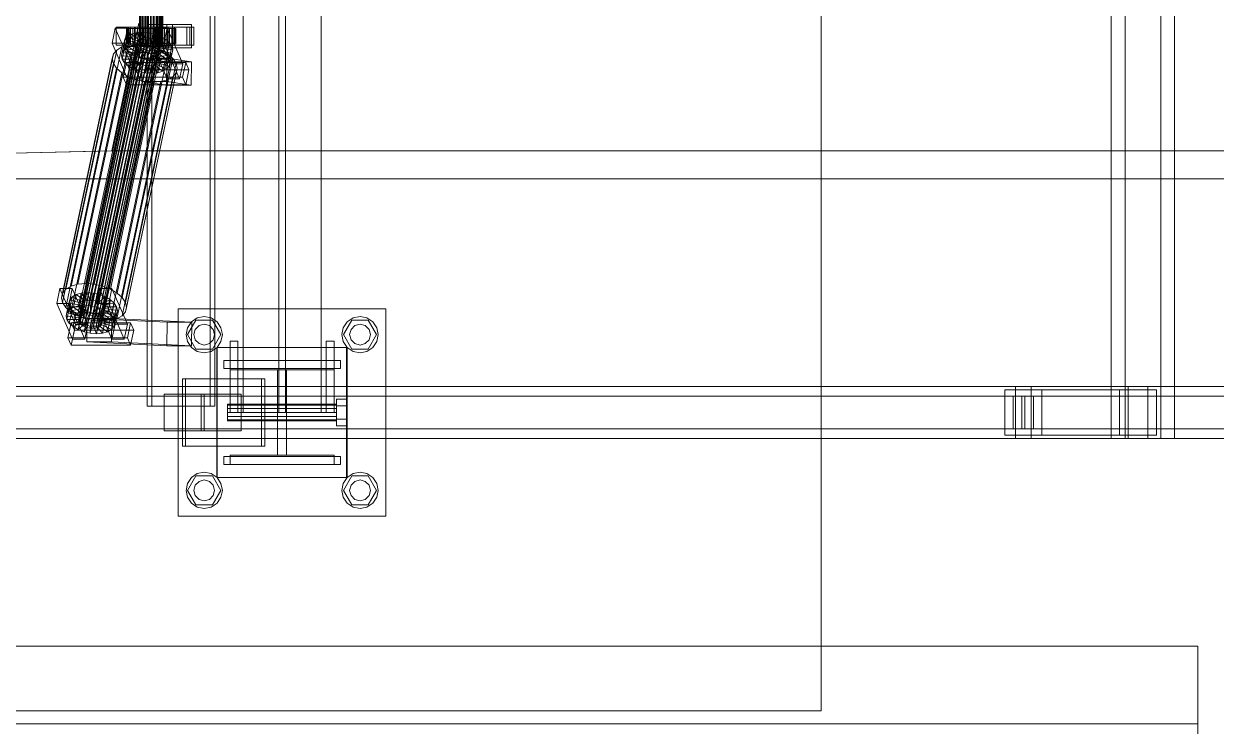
# Model space of a CAD drawing. Header units: millimetres. Extents: x -1970 to 34302, y -65268 to 6837.
# Drawn here: x 2710 to 3628, y -18672 to -18130 of the extents above; entities that cross this region are included whole.
import ezdxf

# ---------------------------------------------------------------- set-up
doc = ezdxf.new("R2010")
doc.units = ezdxf.units.MM
doc.layers.add('superior_C01', color=7, linetype='Continuous', lineweight=0)
doc.layers.add('superior_tolva', color=7, linetype='Continuous', lineweight=0)

msp = doc.modelspace()

# ---------------------------------------------------------------- linework, layer by layer
at = {"layer": 'superior_C01'}
for p, q in [((3547.563, -17550), (3547.563, -18450)), ((3558.216, -18450), (3558.216, -17550)), ((3585.665, -18450), (3585.665, -17550)), ((3596.318, -17550), (3596.318, -18450)), ((2805.081, -17575), (2805.081, -18425)), ((2808.734, -18425), (2808.734, -17575)), ((2853.471, -18425), (2853.471, -17575)), ((2857.123, -17575), (2857.123, -18425)), ((2878.959, -17570), (2878.959, -18430)), ((2906.459, -17570), (2906.459, -18430)), ((2911.459, -18430), (2911.459, -17570)), ((2938.959, -18430), (2938.959, -17570)), ((2799.102, -18148), (2799.102, -17852)), ((2799.297, -18148), (2799.297, -17852)), ((2799.519, -18148), (2799.519, -17852)), ((2800.092, -18148), (2800.092, -17852)), ((2800.52, -18148), (2800.52, -17852)), ((2801.433, -18148), (2801.433, -17852)), ((2802.037, -18148), (2802.037, -17852)), ((2803.227, -18148), (2803.227, -17852)), ((2803.967, -18148), (2803.967, -17852)), ((2805.352, -18148), (2805.352, -17852)), ((2806.177, -18148), (2806.177, -17852)), ((2807.664, -18148), (2807.664, -17852)), ((2808.519, -18148), (2808.519, -17852)), ((2810.006, -18148), (2810.006, -17852)), ((2810.831, -18148), (2810.831, -17852)), ((2812.216, -18148), (2812.216, -17852)), ((2812.956, -18148), (2812.956, -17852)), ((2814.146, -18148), (2814.146, -17852)), ((2814.75, -18148), (2814.75, -17852)), ((2815.663, -18148), (2815.663, -17852)), ((2816.091, -18148), (2816.091, -17852)), ((2816.664, -17852), (2816.664, -18148)), ((2816.886, -18148), (2816.886, -17852)), ((2817.081, -18148), (2817.081, -17852)), ((2798.544, -18130), (2777.706, -18228.298)), ((2780.385, -18133.859), (2777.954, -18145.327)), ((2779.522, -18228.298), (2800.36, -18130)), ((2789.911, -18133.847), (2780.385, -18133.859)), ((2792.385, -18161.391), (2780.385, -18133.859)), ((2790.613, -18133), (2781.087, -18133)), ((2781.087, -18133), (2781.087, -18147)), ((2795.697, -18133), (2781.087, -18133)), ((2787.48, -18145.315), (2789.911, -18133.847)), ((2789.526, -18134), (2789.113, -18134)), ((2789.113, -18134), (2799.102, -18134)), ((2789.113, -18146), (2789.113, -18134)), ((2789.113, -18134), (2789.993, -18134)), ((2791.205, -18134), (2789.526, -18134)), ((2789.526, -18134), (2799.297, -18134)), ((2789.526, -18146), (2789.526, -18134)), ((2789.911, -18133.847), (2801.91, -18161.379)), ((2789.993, -18134), (2799.519, -18134)), ((2789.993, -18146), (2789.993, -18134)), ((2789.993, -18134), (2792.106, -18134)), ((2790.613, -18147), (2790.613, -18133)), ((2790.613, -18133), (2805.223, -18133)), ((2794.034, -18134), (2791.205, -18134)), ((2791.205, -18134), (2800.092, -18134)), ((2791.205, -18146), (2791.205, -18134)), ((2792.106, -18134), (2800.52, -18134)), ((2792.106, -18146), (2792.106, -18134)), ((2792.106, -18134), (2795.309, -18134)), ((2837.953, -18133), (2792.231, -18133)), ((2792.231, -18133), (2792.231, -18147)), ((2795.275, -18133), (2792.231, -18133)), ((2797.821, -18134), (2794.034, -18134)), ((2794.034, -18134), (2801.433, -18134)), ((2794.034, -18146), (2794.034, -18134)), ((2795.275, -18147), (2795.275, -18133)), ((2795.275, -18133), (2840.997, -18133)), ((2795.309, -18134), (2802.037, -18134)), ((2795.309, -18146), (2795.309, -18134)), ((2795.309, -18134), (2799.383, -18134)), ((2795.697, -18147), (2795.697, -18133)), ((2795.697, -18133), (2805.223, -18133)), ((2802.308, -18134), (2797.821, -18134)), ((2797.821, -18134), (2803.227, -18134)), ((2797.821, -18146), (2797.821, -18134)), ((2799.102, -18134), (2799.297, -18134)), ((2799.102, -18134), (2799.102, -18146)), ((2799.519, -18134), (2799.102, -18134)), ((2799.297, -18134), (2800.092, -18134)), ((2799.297, -18134), (2799.297, -18146)), ((2799.383, -18134), (2803.967, -18134)), ((2799.383, -18146), (2799.383, -18134)), ((2799.383, -18134), (2804.051, -18134)), ((2799.519, -18134), (2799.519, -18146)), ((2800.52, -18134), (2799.519, -18134)), ((2800.092, -18134), (2801.433, -18134)), ((2800.092, -18134), (2800.092, -18146)), ((2800.52, -18134), (2800.52, -18146)), ((2802.037, -18134), (2800.52, -18134)), ((2801.433, -18134), (2803.227, -18134)), ((2801.433, -18134), (2801.433, -18146)), ((2802.037, -18134), (2802.037, -18146)), ((2803.967, -18134), (2802.037, -18134)), ((2807.19, -18134), (2802.308, -18134)), ((2802.308, -18134), (2805.352, -18134)), ((2802.308, -18146), (2802.308, -18134)), ((2803.227, -18134), (2805.352, -18134)), ((2803.227, -18134), (2803.227, -18146)), ((2803.967, -18134), (2803.967, -18146)), ((2806.177, -18134), (2803.967, -18134)), ((2804.051, -18134), (2806.177, -18134)), ((2804.051, -18146), (2804.051, -18134)), ((2804.051, -18134), (2808.993, -18134)), ((2805.223, -18133), (2805.223, -18147)), ((2805.352, -18134), (2807.664, -18134)), ((2805.352, -18134), (2805.352, -18146)), ((2824.618, -18131), (2805.567, -18131)), ((2805.567, -18131), (2805.567, -18149)), ((2820.055, -18131), (2805.567, -18131)), ((2806.177, -18134), (2806.177, -18146)), ((2808.519, -18134), (2806.177, -18134)), ((2812.132, -18134), (2807.19, -18134)), ((2807.19, -18134), (2807.664, -18134)), ((2807.19, -18146), (2807.19, -18134)), ((2807.664, -18134), (2810.006, -18134)), ((2807.664, -18134), (2807.664, -18146)), ((2810.867, -18133.821), (2808.436, -18145.289)), ((2808.993, -18134), (2808.519, -18134)), ((2808.519, -18134), (2808.519, -18146)), ((2810.831, -18134), (2808.519, -18134)), ((2808.993, -18146), (2808.993, -18134)), ((2808.993, -18134), (2813.875, -18134)), ((2812.132, -18134), (2810.006, -18134)), ((2810.006, -18134), (2812.216, -18134)), ((2810.006, -18134), (2810.006, -18146)), ((2813.875, -18134), (2810.831, -18134)), ((2810.831, -18134), (2810.831, -18146)), ((2812.956, -18134), (2810.831, -18134)), ((2820.392, -18133.809), (2810.867, -18133.821)), ((2822.866, -18161.353), (2810.867, -18133.821)), ((2821.094, -18133), (2811.569, -18133)), ((2811.569, -18133), (2811.569, -18147)), ((2826.179, -18133), (2811.569, -18133)), ((2816.8, -18134), (2812.132, -18134)), ((2812.132, -18146), (2812.132, -18134)), ((2816.8, -18134), (2812.216, -18134)), ((2812.216, -18134), (2814.146, -18134)), ((2812.216, -18134), (2812.216, -18146)), ((2818.362, -18134), (2812.956, -18134)), ((2812.956, -18134), (2812.956, -18146)), ((2814.75, -18134), (2812.956, -18134)), ((2813.875, -18146), (2813.875, -18134)), ((2813.875, -18134), (2818.362, -18134)), ((2820.874, -18134), (2814.146, -18134)), ((2814.146, -18134), (2815.663, -18134)), ((2814.146, -18134), (2814.146, -18146)), ((2822.149, -18134), (2814.75, -18134)), ((2814.75, -18134), (2814.75, -18146)), ((2816.091, -18134), (2814.75, -18134)), ((2824.076, -18134), (2815.663, -18134)), ((2815.663, -18134), (2816.664, -18134)), ((2815.663, -18134), (2815.663, -18146)), ((2824.978, -18134), (2816.091, -18134)), ((2816.091, -18134), (2816.091, -18146)), ((2816.886, -18134), (2816.091, -18134)), ((2816.664, -18134), (2826.19, -18134)), ((2816.664, -18146), (2816.664, -18134)), ((2816.664, -18134), (2817.081, -18134)), ((2820.874, -18134), (2816.8, -18134)), ((2816.8, -18146), (2816.8, -18134)), ((2826.657, -18134), (2816.886, -18134)), ((2816.886, -18134), (2816.886, -18146)), ((2817.081, -18134), (2816.886, -18134)), ((2827.07, -18134), (2817.081, -18134)), ((2817.081, -18134), (2817.081, -18146)), ((2817.961, -18145.277), (2820.392, -18133.809)), ((2818.362, -18146), (2818.362, -18134)), ((2818.362, -18134), (2822.149, -18134)), ((2820.055, -18149), (2820.055, -18131)), ((2820.055, -18131), (2839.106, -18131)), ((2820.392, -18133.809), (2832.392, -18161.341)), ((2824.076, -18134), (2820.874, -18134)), ((2820.874, -18146), (2820.874, -18134)), ((2821.094, -18147), (2821.094, -18133)), ((2821.094, -18133), (2835.704, -18133)), ((2822.149, -18146), (2822.149, -18134)), ((2822.149, -18134), (2824.978, -18134)), ((2826.19, -18134), (2824.076, -18134)), ((2824.076, -18146), (2824.076, -18134)), ((2824.618, -18149), (2824.618, -18131)), ((2824.618, -18131), (2839.106, -18131)), ((2824.978, -18146), (2824.978, -18134)), ((2824.978, -18134), (2826.657, -18134)), ((2826.179, -18147), (2826.179, -18133)), ((2826.179, -18133), (2835.704, -18133)), ((2826.19, -18134), (2826.19, -18146)), ((2827.07, -18134), (2826.19, -18134)), ((2826.657, -18146), (2826.657, -18134)), ((2826.657, -18134), (2827.07, -18134)), ((2827.07, -18146), (2827.07, -18134)), ((2835.704, -18133), (2835.704, -18147)), ((2837.953, -18147), (2837.953, -18133)), ((2837.953, -18133), (2840.997, -18133)), ((2839.106, -18131), (2839.106, -18149)), ((2840.997, -18133), (2840.997, -18147)), ((2752.126, -18358.68), (2797.449, -18144.881)), ((2752.44, -18357.434), (2797.763, -18143.635)), ((2753.336, -18356.363), (2798.659, -18142.565)), ((2754.754, -18355.541), (2800.077, -18141.742)), ((2756.597, -18355.022), (2801.92, -18141.224)), ((2758.739, -18354.844), (2804.062, -18141.045)), ((2761.035, -18355.017), (2806.358, -18141.218)), ((2763.327, -18355.53), (2808.65, -18141.731)), ((2765.46, -18356.348), (2810.783, -18142.549)), ((2767.289, -18357.415), (2812.612, -18143.617)), ((2768.688, -18358.659), (2814.011, -18144.861)), ((2785.17, -18154.877), (2787.254, -18145.047)), ((2785.832, -18152.246), (2787.916, -18142.416)), ((2787.916, -18142.416), (2787.254, -18145.047)), ((2787.254, -18145.047), (2797.102, -18146.52)), ((2787.254, -18145.047), (2787.866, -18147.868)), ((2787.725, -18149.985), (2789.809, -18140.156)), ((2789.809, -18140.156), (2787.916, -18142.416)), ((2787.916, -18142.416), (2797.416, -18145.274)), ((2792.802, -18138.419), (2789.809, -18140.156)), ((2789.809, -18140.156), (2798.312, -18144.203)), ((2790.718, -18148.249), (2792.802, -18138.419)), ((2796.693, -18137.325), (2792.802, -18138.419)), ((2792.802, -18138.419), (2799.73, -18143.38)), ((2794.609, -18147.155), (2796.693, -18137.325)), ((2798.312, -18144.203), (2796.228, -18154.033)), ((2801.215, -18136.948), (2796.693, -18137.325)), ((2796.693, -18137.325), (2801.573, -18142.862)), ((2797.416, -18145.274), (2798.312, -18144.203)), ((2797.763, -18143.635), (2797.449, -18144.881)), ((2797.449, -18144.881), (2797.739, -18146.218)), ((2799.73, -18143.38), (2797.646, -18153.21)), ((2798.659, -18142.565), (2797.763, -18143.635)), ((2798.312, -18144.203), (2799.73, -18143.38)), ((2800.077, -18141.742), (2798.659, -18142.565)), ((2799.131, -18146.777), (2801.215, -18136.948)), ((2801.573, -18142.862), (2799.489, -18152.692)), ((2799.73, -18143.38), (2801.573, -18142.862)), ((2801.92, -18141.224), (2800.077, -18141.742)), ((2806.061, -18137.313), (2801.215, -18136.948)), ((2801.215, -18136.948), (2803.715, -18142.683)), ((2801.573, -18142.862), (2803.715, -18142.683)), ((2803.715, -18142.683), (2801.631, -18152.513)), ((2804.062, -18141.045), (2801.92, -18141.224)), ((2803.715, -18142.683), (2806.011, -18142.856)), ((2806.011, -18142.856), (2803.927, -18152.686)), ((2803.977, -18147.143), (2806.061, -18137.313)), ((2806.358, -18141.218), (2804.062, -18141.045)), ((2806.061, -18137.313), (2806.011, -18142.856)), ((2806.011, -18142.856), (2808.303, -18143.369)), ((2810.901, -18138.396), (2806.061, -18137.313)), ((2808.303, -18143.369), (2806.219, -18153.199)), ((2808.65, -18141.731), (2806.358, -18141.218)), ((2810.901, -18138.396), (2808.303, -18143.369)), ((2808.303, -18143.369), (2810.436, -18144.188)), ((2810.436, -18144.188), (2808.352, -18154.017)), ((2810.783, -18142.549), (2808.65, -18141.731)), ((2808.817, -18148.226), (2810.901, -18138.396)), ((2815.404, -18140.123), (2810.436, -18144.188)), ((2810.436, -18144.188), (2812.264, -18145.255)), ((2812.612, -18143.617), (2810.783, -18142.549)), ((2815.404, -18140.123), (2810.901, -18138.396)), ((2819.264, -18142.377), (2812.264, -18145.255)), ((2814.011, -18144.861), (2812.612, -18143.617)), ((2813.32, -18149.953), (2815.404, -18140.123)), ((2822.217, -18145.003), (2813.663, -18146.499)), ((2814.885, -18146.196), (2814.011, -18144.861)), ((2819.264, -18142.377), (2815.404, -18140.123)), ((2817.18, -18152.207), (2819.264, -18142.377)), ((2822.217, -18145.003), (2819.264, -18142.377)), ((2820.134, -18154.833), (2822.217, -18145.003)), ((2824.063, -18147.823), (2822.217, -18145.003)), ((2739.987, -18338.003), (2779.058, -18153.694)), ((2742.517, -18334.981), (2781.588, -18150.672)), ((2746.519, -18332.659), (2785.59, -18148.35)), ((2751.72, -18331.197), (2790.791, -18146.887)), ((2752.416, -18360.017), (2797.739, -18146.218)), ((2753.291, -18361.352), (2798.614, -18147.554)), ((2754.69, -18362.596), (2800.013, -18148.798)), ((2756.518, -18363.664), (2801.841, -18149.865)), ((2757.765, -18330.692), (2796.837, -18146.383)), ((2758.651, -18364.482), (2803.974, -18150.683)), ((2760.944, -18364.995), (2806.267, -18151.196)), ((2763.239, -18365.168), (2808.562, -18151.369)), ((2764.244, -18331.181), (2803.315, -18146.872)), ((2765.381, -18364.989), (2810.704, -18151.191)), ((2767.224, -18364.471), (2812.547, -18150.672)), ((2768.642, -18363.648), (2813.965, -18149.85)), ((2769.539, -18362.578), (2814.861, -18148.779)), ((2814.885, -18146.196), (2769.562, -18359.995)), ((2769.852, -18361.332), (2815.175, -18147.533)), ((2770.714, -18332.629), (2809.785, -18148.32)), ((2776.733, -18334.938), (2815.805, -18150.629)), ((2777.954, -18145.327), (2787.48, -18145.315)), ((2777.954, -18145.327), (2789.953, -18172.859)), ((2779.058, -18153.694), (2778.173, -18157.211)), ((2781.588, -18150.672), (2779.058, -18153.694)), ((2781.087, -18147), (2790.613, -18147)), ((2781.087, -18147), (2795.697, -18147)), ((2785.59, -18148.35), (2781.588, -18150.672)), ((2781.894, -18337.95), (2820.965, -18153.641)), ((2785.17, -18154.877), (2785.832, -18152.246)), ((2790.791, -18146.887), (2785.59, -18148.35)), ((2785.783, -18157.698), (2787.866, -18147.868)), ((2785.832, -18152.246), (2787.725, -18149.985)), ((2795.332, -18155.103), (2785.832, -18152.246)), ((2799.479, -18172.847), (2787.48, -18145.315)), ((2787.629, -18160.518), (2789.712, -18150.688)), ((2787.725, -18149.985), (2790.718, -18148.249)), ((2796.228, -18154.033), (2787.725, -18149.985)), ((2787.866, -18147.868), (2797.392, -18147.856)), ((2787.866, -18147.868), (2789.712, -18150.688)), ((2799.102, -18146), (2789.113, -18146)), ((2789.113, -18146), (2789.526, -18146)), ((2789.993, -18146), (2789.113, -18146)), ((2799.297, -18146), (2789.526, -18146)), ((2789.526, -18146), (2791.205, -18146)), ((2789.712, -18150.688), (2798.266, -18149.192)), ((2789.712, -18150.688), (2792.666, -18153.314)), ((2799.519, -18146), (2789.993, -18146)), ((2792.106, -18146), (2789.993, -18146)), ((2790.582, -18163.144), (2792.666, -18153.314)), ((2805.223, -18147), (2790.613, -18147)), ((2790.718, -18148.249), (2794.609, -18147.155)), ((2797.646, -18153.21), (2790.718, -18148.249)), ((2796.837, -18146.383), (2790.791, -18146.887)), ((2800.092, -18146), (2791.205, -18146)), ((2791.205, -18146), (2794.034, -18146)), ((2800.52, -18146), (2792.106, -18146)), ((2795.309, -18146), (2792.106, -18146)), ((2792.231, -18147), (2837.953, -18147)), ((2792.231, -18147), (2795.275, -18147)), ((2792.666, -18153.314), (2799.665, -18150.436)), ((2792.666, -18153.314), (2796.526, -18155.567)), ((2801.433, -18146), (2794.034, -18146)), ((2794.034, -18146), (2797.821, -18146)), ((2794.609, -18147.155), (2799.131, -18146.777)), ((2799.489, -18152.692), (2794.609, -18147.155)), ((2797.102, -18146.52), (2795.018, -18156.35)), ((2840.997, -18147), (2795.275, -18147)), ((2797.392, -18147.856), (2795.308, -18157.686)), ((2802.037, -18146), (2795.309, -18146)), ((2799.383, -18146), (2795.309, -18146)), ((2797.416, -18145.274), (2795.332, -18155.103)), ((2796.228, -18154.033), (2795.332, -18155.103)), ((2805.223, -18147), (2795.697, -18147)), ((2798.266, -18149.192), (2796.183, -18159.022)), ((2797.646, -18153.21), (2796.228, -18154.033)), ((2796.526, -18155.567), (2801.494, -18151.503)), ((2803.315, -18146.872), (2796.837, -18146.383)), ((2797.102, -18146.52), (2797.416, -18145.274)), ((2797.392, -18147.856), (2797.102, -18146.52)), ((2798.266, -18149.192), (2797.392, -18147.856)), ((2799.665, -18150.436), (2797.582, -18160.266)), ((2799.489, -18152.692), (2797.646, -18153.21)), ((2797.739, -18146.218), (2798.614, -18147.554)), ((2803.227, -18146), (2797.821, -18146)), ((2797.821, -18146), (2802.308, -18146)), ((2799.665, -18150.436), (2798.266, -18149.192)), ((2798.614, -18147.554), (2800.013, -18148.798)), ((2799.297, -18146), (2799.102, -18146)), ((2799.102, -18146), (2799.519, -18146)), ((2799.519, -18148), (2799.102, -18148)), ((2799.102, -18148), (2799.297, -18148)), ((2801.631, -18152.513), (2799.131, -18146.777)), ((2799.131, -18146.777), (2803.977, -18147.143)), ((2800.092, -18146), (2799.297, -18146)), ((2799.297, -18148), (2800.092, -18148)), ((2803.967, -18146), (2799.383, -18146)), ((2804.051, -18146), (2799.383, -18146)), ((2801.494, -18151.503), (2799.41, -18161.333)), ((2801.631, -18152.513), (2799.489, -18152.692)), ((2799.519, -18146), (2800.52, -18146)), ((2800.52, -18148), (2799.519, -18148)), ((2801.494, -18151.503), (2799.665, -18150.436)), ((2800.013, -18148.798), (2801.841, -18149.865)), ((2801.433, -18146), (2800.092, -18146)), ((2800.092, -18148), (2801.433, -18148)), ((2800.52, -18146), (2802.037, -18146)), ((2802.037, -18148), (2800.52, -18148)), ((2801.029, -18157.295), (2803.627, -18152.321)), ((2803.227, -18146), (2801.433, -18146)), ((2801.433, -18148), (2803.227, -18148)), ((2803.627, -18152.321), (2801.494, -18151.503)), ((2803.627, -18152.321), (2801.543, -18162.151)), ((2803.927, -18152.686), (2801.631, -18152.513)), ((2801.841, -18149.865), (2803.974, -18150.683)), ((2802.037, -18146), (2803.967, -18146)), ((2803.967, -18148), (2802.037, -18148)), ((2805.352, -18146), (2802.308, -18146)), ((2802.308, -18146), (2807.19, -18146)), ((2805.352, -18146), (2803.227, -18146)), ((2803.227, -18148), (2805.352, -18148)), ((2809.785, -18148.32), (2803.315, -18146.872)), ((2805.919, -18152.835), (2803.627, -18152.321)), ((2805.919, -18152.835), (2803.835, -18162.664)), ((2803.927, -18152.686), (2803.977, -18147.143)), ((2806.219, -18153.199), (2803.927, -18152.686)), ((2803.967, -18146), (2806.177, -18146)), ((2806.177, -18148), (2803.967, -18148)), ((2803.974, -18150.683), (2806.267, -18151.196)), ((2803.977, -18147.143), (2808.817, -18148.226)), ((2806.177, -18146), (2804.051, -18146)), ((2808.993, -18146), (2804.051, -18146)), ((2807.664, -18146), (2805.352, -18146)), ((2805.352, -18148), (2807.664, -18148)), ((2805.567, -18149), (2824.618, -18149)), ((2820.055, -18149), (2805.567, -18149)), ((2805.868, -18158.378), (2805.919, -18152.835)), ((2808.215, -18153.008), (2805.919, -18152.835)), ((2808.215, -18153.008), (2806.131, -18162.837)), ((2806.177, -18146), (2808.519, -18146)), ((2808.519, -18148), (2806.177, -18148)), ((2806.219, -18153.199), (2808.817, -18148.226)), ((2808.352, -18154.017), (2806.219, -18153.199)), ((2806.267, -18151.196), (2808.562, -18151.369)), ((2807.664, -18146), (2807.19, -18146)), ((2807.19, -18146), (2812.132, -18146)), ((2810.006, -18146), (2807.664, -18146)), ((2807.664, -18148), (2810.006, -18148)), ((2810.357, -18152.829), (2808.215, -18153.008)), ((2810.715, -18158.743), (2808.215, -18153.008)), ((2810.357, -18152.829), (2808.273, -18162.659)), ((2808.352, -18154.017), (2813.32, -18149.953)), ((2810.181, -18155.085), (2808.352, -18154.017)), ((2808.436, -18145.289), (2817.961, -18145.277)), ((2808.436, -18145.289), (2820.435, -18172.821)), ((2808.519, -18146), (2808.993, -18146)), ((2808.519, -18146), (2810.831, -18146)), ((2810.831, -18148), (2808.519, -18148)), ((2808.562, -18151.369), (2810.704, -18151.191)), ((2808.817, -18148.226), (2813.32, -18149.953)), ((2813.875, -18146), (2808.993, -18146)), ((2815.805, -18150.629), (2809.785, -18148.32)), ((2812.216, -18146), (2810.006, -18146)), ((2810.006, -18146), (2812.132, -18146)), ((2810.006, -18148), (2812.216, -18148)), ((2812.2, -18152.311), (2810.116, -18162.14)), ((2812.264, -18145.255), (2810.181, -18155.085)), ((2810.181, -18155.085), (2817.18, -18152.207)), ((2812.2, -18152.311), (2810.357, -18152.829)), ((2815.237, -18158.366), (2810.357, -18152.829)), ((2810.704, -18151.191), (2812.547, -18150.672)), ((2810.831, -18146), (2813.875, -18146)), ((2810.831, -18146), (2812.956, -18146)), ((2812.956, -18148), (2810.831, -18148)), ((2813.618, -18151.488), (2811.534, -18161.318)), ((2811.569, -18147), (2821.094, -18147)), ((2811.569, -18147), (2826.179, -18147)), ((2813.663, -18146.499), (2811.58, -18156.329)), ((2812.132, -18146), (2816.8, -18146)), ((2813.618, -18151.488), (2812.2, -18152.311)), ((2819.127, -18157.272), (2812.2, -18152.311)), ((2814.146, -18146), (2812.216, -18146)), ((2812.216, -18146), (2816.8, -18146)), ((2812.216, -18148), (2814.146, -18148)), ((2812.264, -18145.255), (2813.663, -18146.499)), ((2814.514, -18150.417), (2812.43, -18160.247)), ((2812.454, -18157.665), (2814.538, -18147.835)), ((2812.547, -18150.672), (2813.965, -18149.85)), ((2814.828, -18149.171), (2812.744, -18159.001)), ((2812.956, -18146), (2818.362, -18146)), ((2812.956, -18146), (2814.75, -18146)), ((2814.75, -18148), (2812.956, -18148)), ((2813.32, -18149.953), (2817.18, -18152.207)), ((2814.514, -18150.417), (2813.618, -18151.488)), ((2822.121, -18155.535), (2813.618, -18151.488)), ((2813.663, -18146.499), (2814.538, -18147.835)), ((2818.362, -18146), (2813.875, -18146)), ((2813.965, -18149.85), (2814.861, -18148.779)), ((2815.663, -18146), (2814.146, -18146)), ((2814.146, -18146), (2820.874, -18146)), ((2814.146, -18148), (2815.663, -18148)), ((2814.828, -18149.171), (2814.514, -18150.417)), ((2824.013, -18153.275), (2814.514, -18150.417)), ((2814.538, -18147.835), (2824.063, -18147.823)), ((2814.538, -18147.835), (2814.828, -18149.171)), ((2814.75, -18146), (2822.149, -18146)), ((2814.75, -18146), (2816.091, -18146)), ((2816.091, -18148), (2814.75, -18148)), ((2824.676, -18150.644), (2814.828, -18149.171)), ((2814.861, -18148.779), (2815.175, -18147.533)), ((2815.175, -18147.533), (2814.885, -18146.196)), ((2816.664, -18146), (2815.663, -18146)), ((2815.663, -18146), (2824.076, -18146)), ((2815.663, -18148), (2816.664, -18148)), ((2820.965, -18153.641), (2815.805, -18150.629)), ((2816.091, -18146), (2824.978, -18146)), ((2816.091, -18146), (2816.886, -18146)), ((2816.886, -18148), (2816.091, -18148)), ((2826.19, -18146), (2816.664, -18146)), ((2817.081, -18146), (2816.664, -18146)), ((2816.664, -18148), (2817.081, -18148)), ((2816.8, -18146), (2820.874, -18146)), ((2816.886, -18146), (2826.657, -18146)), ((2816.886, -18146), (2817.081, -18146)), ((2817.081, -18148), (2816.886, -18148)), ((2817.081, -18146), (2827.07, -18146)), ((2817.18, -18152.207), (2820.134, -18154.833)), ((2829.961, -18172.809), (2817.961, -18145.277)), ((2822.149, -18146), (2818.362, -18146)), ((2839.106, -18149), (2820.055, -18149)), ((2820.874, -18146), (2824.076, -18146)), ((2824.913, -18157.152), (2820.965, -18153.641)), ((2835.704, -18147), (2821.094, -18147)), ((2821.93, -18163.105), (2824.013, -18153.275)), ((2824.063, -18147.823), (2821.98, -18157.653)), ((2822.121, -18155.535), (2824.013, -18153.275)), ((2824.978, -18146), (2822.149, -18146)), ((2822.592, -18160.474), (2824.676, -18150.644)), ((2824.013, -18153.275), (2824.676, -18150.644)), ((2824.676, -18150.644), (2824.063, -18147.823)), ((2824.076, -18146), (2826.19, -18146)), ((2839.106, -18149), (2824.618, -18149)), ((2826.657, -18146), (2824.978, -18146)), ((2835.704, -18147), (2826.179, -18147)), ((2826.19, -18146), (2827.07, -18146)), ((2827.07, -18146), (2826.657, -18146)), ((2840.997, -18147), (2837.953, -18147)), ((2739.101, -18341.52), (2778.173, -18157.211)), ((2739.92, -18345.291), (2778.992, -18160.982)), ((2778.173, -18157.211), (2778.992, -18160.982)), ((2778.992, -18160.982), (2781.459, -18164.752)), ((2795.018, -18156.35), (2785.17, -18154.877)), ((2785.783, -18157.698), (2785.17, -18154.877)), ((2795.308, -18157.686), (2785.783, -18157.698)), ((2787.629, -18160.518), (2785.783, -18157.698)), ((2785.842, -18341.461), (2824.913, -18157.152)), ((2789.027, -18160.247), (2786.596, -18171.715)), ((2796.183, -18159.022), (2787.629, -18160.518)), ((2790.582, -18163.144), (2787.629, -18160.518)), ((2827.381, -18160.922), (2788.31, -18345.231)), ((2834.749, -18160.19), (2789.027, -18160.247)), ((2791.527, -18165.983), (2789.027, -18160.247)), ((2789.953, -18172.859), (2792.385, -18161.391)), ((2797.582, -18160.266), (2790.582, -18163.144)), ((2794.442, -18165.397), (2790.582, -18163.144)), ((2792.385, -18161.391), (2801.91, -18161.379)), ((2794.442, -18165.397), (2796.526, -18155.567)), ((2799.41, -18161.333), (2794.442, -18165.397)), ((2795.332, -18155.103), (2795.018, -18156.35)), ((2795.018, -18156.35), (2795.308, -18157.686)), ((2795.308, -18157.686), (2796.183, -18159.022)), ((2796.183, -18159.022), (2797.582, -18160.266)), ((2796.526, -18155.567), (2801.029, -18157.295)), ((2797.582, -18160.266), (2799.41, -18161.333)), ((2798.945, -18167.125), (2801.029, -18157.295)), ((2801.543, -18162.151), (2798.945, -18167.125)), ((2799.41, -18161.333), (2801.543, -18162.151)), ((2801.91, -18161.379), (2799.479, -18172.847)), ((2801.274, -18156.962), (2801.021, -18174.943)), ((2801.029, -18157.295), (2805.868, -18158.378)), ((2820.324, -18156.962), (2801.274, -18156.962)), ((2820.175, -18159.83), (2801.274, -18156.962)), ((2801.543, -18162.151), (2803.835, -18162.664)), ((2803.785, -18168.208), (2805.868, -18158.378)), ((2803.835, -18162.664), (2803.785, -18168.208)), ((2803.835, -18162.664), (2806.131, -18162.837)), ((2805.868, -18158.378), (2810.715, -18158.743)), ((2806.131, -18162.837), (2808.273, -18162.659)), ((2806.131, -18162.837), (2808.631, -18168.573)), ((2808.273, -18162.659), (2810.116, -18162.14)), ((2808.273, -18162.659), (2813.153, -18168.196)), ((2808.631, -18168.573), (2810.715, -18158.743)), ((2810.116, -18162.14), (2811.534, -18161.318)), ((2810.116, -18162.14), (2817.044, -18167.102)), ((2811.58, -18156.329), (2810.181, -18155.085)), ((2810.715, -18158.743), (2815.237, -18158.366)), ((2811.534, -18161.318), (2812.43, -18160.247)), ((2811.534, -18161.318), (2820.037, -18165.365)), ((2811.58, -18156.329), (2820.134, -18154.833)), ((2812.454, -18157.665), (2811.58, -18156.329)), ((2812.43, -18160.247), (2812.744, -18159.001)), ((2812.43, -18160.247), (2821.93, -18163.105)), ((2821.98, -18157.653), (2812.454, -18157.665)), ((2812.744, -18159.001), (2812.454, -18157.665)), ((2812.744, -18159.001), (2822.592, -18160.474)), ((2813.153, -18168.196), (2815.237, -18158.366)), ((2815.237, -18158.366), (2819.127, -18157.272)), ((2817.044, -18167.102), (2819.127, -18157.272)), ((2819.127, -18157.272), (2822.121, -18155.535)), ((2819.922, -18177.811), (2820.175, -18159.83)), ((2820.037, -18165.365), (2822.121, -18155.535)), ((2821.93, -18163.105), (2820.037, -18165.365)), ((2820.072, -18174.943), (2820.324, -18156.962)), ((2820.134, -18154.833), (2821.98, -18157.653)), ((2820.175, -18159.83), (2839.226, -18159.83)), ((2820.324, -18156.962), (2839.226, -18159.83)), ((2820.435, -18172.821), (2822.866, -18161.353)), ((2822.592, -18160.474), (2821.93, -18163.105)), ((2821.98, -18157.653), (2822.592, -18160.474)), ((2822.866, -18161.353), (2832.392, -18161.341)), ((2827.381, -18160.922), (2824.913, -18157.152)), ((2828.2, -18164.693), (2827.381, -18160.922)), ((2832.392, -18161.341), (2829.961, -18172.809)), ((2832.318, -18171.658), (2834.749, -18160.19)), ((2834.749, -18160.19), (2837.249, -18165.926)), ((2839.226, -18159.83), (2838.973, -18177.811)), ((2742.388, -18349.061), (2781.459, -18164.752)), ((2746.337, -18352.572), (2785.408, -18168.263)), ((2751.497, -18355.584), (2790.568, -18171.275)), ((2781.459, -18164.752), (2785.408, -18168.263)), ((2785.408, -18168.263), (2790.568, -18171.275)), ((2785.713, -18355.541), (2824.785, -18171.232)), ((2786.596, -18171.715), (2832.318, -18171.658)), ((2786.596, -18171.715), (2789.096, -18177.451)), ((2788.243, -18352.519), (2827.315, -18168.21)), ((2789.096, -18177.451), (2791.527, -18165.983)), ((2789.129, -18349.002), (2828.2, -18164.693)), ((2790.568, -18171.275), (2796.588, -18173.584)), ((2791.527, -18165.983), (2837.249, -18165.926)), ((2798.945, -18167.125), (2794.442, -18165.397)), ((2803.785, -18168.208), (2798.945, -18167.125)), ((2808.631, -18168.573), (2803.785, -18168.208)), ((2813.153, -18168.196), (2808.631, -18168.573)), ((2817.044, -18167.102), (2813.153, -18168.196)), ((2820.037, -18165.365), (2817.044, -18167.102)), ((2820.783, -18173.554), (2824.785, -18171.232)), ((2824.785, -18171.232), (2827.315, -18168.21)), ((2827.315, -18168.21), (2828.2, -18164.693)), ((2834.818, -18177.394), (2832.318, -18171.658)), ((2837.249, -18165.926), (2834.818, -18177.394)), ((2757.517, -18357.893), (2796.588, -18173.584)), ((2763.986, -18359.341), (2803.058, -18175.032)), ((2770.465, -18359.83), (2809.536, -18175.521)), ((2776.51, -18359.326), (2815.582, -18175.016)), ((2781.711, -18357.863), (2820.783, -18173.554)), ((2834.818, -18177.394), (2789.096, -18177.451)), ((2799.479, -18172.847), (2789.953, -18172.859)), ((2796.588, -18173.584), (2803.058, -18175.032)), ((2801.021, -18174.943), (2820.072, -18174.943)), ((2819.922, -18177.811), (2801.021, -18174.943)), ((2803.058, -18175.032), (2809.536, -18175.521)), ((2809.536, -18175.521), (2815.582, -18175.016)), ((2815.582, -18175.016), (2820.783, -18173.554)), ((2838.973, -18177.811), (2819.922, -18177.811)), ((2838.973, -18177.811), (2820.072, -18174.943)), ((2829.961, -18172.809), (2820.435, -18172.821)), ((2777.706, -18228.298), (1883.915, -18250)), ((1885.731, -18250), (2779.522, -18228.298)), ((2777.706, -18228.298), (2779.522, -18228.298)), ((3711.715, -18228.298), (2777.706, -18228.298)), ((2779.522, -18228.298), (3713.532, -18228.298)), ((11044.69, -18250), (2005.168, -18250)), ((2006.698, -18250), (11046.22, -18250)), ((2737.841, -18334.551), (2735.41, -18346.02)), ((2747.366, -18334.539), (2737.841, -18334.551)), ((2749.84, -18362.083), (2737.841, -18334.551)), ((2739.101, -18341.52), (2739.987, -18338.003)), ((2739.987, -18338.003), (2742.517, -18334.981)), ((2742.517, -18334.981), (2746.519, -18332.659)), ((2744.935, -18346.008), (2747.366, -18334.539)), ((2746.519, -18332.659), (2751.72, -18331.197)), ((2747.366, -18334.539), (2759.366, -18362.071)), ((2754.148, -18338.017), (2750.258, -18339.111)), ((2751.72, -18331.197), (2757.765, -18330.692)), ((2752.065, -18347.847), (2754.148, -18338.017)), ((2758.671, -18337.64), (2754.148, -18338.017)), ((2754.148, -18338.017), (2759.028, -18343.554)), ((2756.587, -18347.47), (2758.671, -18337.64)), ((2757.765, -18330.692), (2764.244, -18331.181)), ((2763.517, -18338.005), (2758.671, -18337.64)), ((2758.671, -18337.64), (2761.171, -18343.376)), ((2761.433, -18347.835), (2763.517, -18338.005)), ((2763.517, -18338.005), (2763.466, -18343.549)), ((2768.356, -18339.088), (2763.517, -18338.005)), ((2764.244, -18331.181), (2770.714, -18332.629)), ((2768.323, -18334.513), (2765.891, -18345.981)), ((2777.848, -18334.501), (2768.323, -18334.513)), ((2780.322, -18362.045), (2768.323, -18334.513)), ((2770.714, -18332.629), (2776.733, -18334.938)), ((2775.417, -18345.969), (2777.848, -18334.501)), ((2776.733, -18334.938), (2781.894, -18337.95)), ((2777.848, -18334.501), (2789.847, -18362.033)), ((2781.894, -18337.95), (2785.842, -18341.461)), ((2735.41, -18346.02), (2744.935, -18346.008)), ((2735.41, -18346.02), (2747.409, -18373.551)), ((2739.92, -18345.291), (2739.101, -18341.52)), ((2742.388, -18349.061), (2739.92, -18345.291)), ((2742.626, -18355.569), (2744.709, -18345.739)), ((2743.288, -18352.938), (2745.372, -18343.108)), ((2745.372, -18343.108), (2744.709, -18345.739)), ((2744.709, -18345.739), (2754.557, -18347.212)), ((2744.709, -18345.739), (2745.322, -18348.56)), ((2756.934, -18373.539), (2744.935, -18346.008)), ((2745.181, -18350.678), (2747.264, -18340.848)), ((2747.264, -18340.848), (2745.372, -18343.108)), ((2745.372, -18343.108), (2754.871, -18345.966)), ((2750.258, -18339.111), (2747.264, -18340.848)), ((2747.264, -18340.848), (2755.768, -18344.895)), ((2748.174, -18348.941), (2750.258, -18339.111)), ((2750.258, -18339.111), (2757.186, -18344.073)), ((2754.557, -18347.212), (2752.473, -18357.042)), ((2754.871, -18345.966), (2752.787, -18355.796)), ((2755.768, -18344.895), (2753.684, -18354.725)), ((2754.557, -18347.212), (2754.871, -18345.966)), ((2754.847, -18348.548), (2754.557, -18347.212)), ((2754.871, -18345.966), (2755.768, -18344.895)), ((2757.186, -18344.073), (2755.102, -18353.902)), ((2755.768, -18344.895), (2757.186, -18344.073)), ((2759.028, -18343.554), (2756.945, -18353.384)), ((2757.186, -18344.073), (2759.028, -18343.554)), ((2759.028, -18343.554), (2761.171, -18343.376)), ((2761.171, -18343.376), (2759.087, -18353.205)), ((2761.171, -18343.376), (2763.466, -18343.549)), ((2763.466, -18343.549), (2761.382, -18353.378)), ((2763.466, -18343.549), (2765.758, -18344.062)), ((2765.758, -18344.062), (2763.675, -18353.892)), ((2768.356, -18339.088), (2765.758, -18344.062)), ((2765.758, -18344.062), (2767.892, -18344.88)), ((2767.892, -18344.88), (2765.808, -18354.71)), ((2765.891, -18345.981), (2775.417, -18345.969)), ((2765.891, -18345.981), (2777.891, -18373.513)), ((2766.272, -18348.918), (2768.356, -18339.088)), ((2769.72, -18345.947), (2767.636, -18355.777)), ((2772.859, -18340.816), (2767.892, -18344.88)), ((2767.892, -18344.88), (2769.72, -18345.947)), ((2772.859, -18340.816), (2768.356, -18339.088)), ((2771.119, -18347.191), (2769.035, -18357.021)), ((2776.719, -18343.069), (2769.72, -18345.947)), ((2769.72, -18345.947), (2771.119, -18347.191)), ((2770.776, -18350.645), (2772.859, -18340.816)), ((2779.673, -18345.695), (2771.119, -18347.191)), ((2771.119, -18347.191), (2771.993, -18348.527)), ((2776.719, -18343.069), (2772.859, -18340.816)), ((2774.636, -18352.899), (2776.719, -18343.069)), ((2787.416, -18373.501), (2775.417, -18345.969)), ((2779.673, -18345.695), (2776.719, -18343.069)), ((2777.589, -18355.525), (2779.673, -18345.695)), ((2781.519, -18348.515), (2779.673, -18345.695)), ((2785.842, -18341.461), (2788.31, -18345.231)), ((2788.31, -18345.231), (2789.129, -18349.002)), ((2746.337, -18352.572), (2742.388, -18349.061)), ((2742.626, -18355.569), (2743.288, -18352.938)), ((2752.473, -18357.042), (2742.626, -18355.569)), ((2743.238, -18358.39), (2742.626, -18355.569)), ((2743.238, -18358.39), (2745.322, -18348.56)), ((2743.288, -18352.938), (2745.181, -18350.678)), ((2752.787, -18355.796), (2743.288, -18352.938)), ((2745.084, -18361.21), (2747.168, -18351.38)), ((2745.181, -18350.678), (2748.174, -18348.941)), ((2753.684, -18354.725), (2745.181, -18350.678)), ((2745.322, -18348.56), (2754.847, -18348.548)), ((2745.322, -18348.56), (2747.168, -18351.38)), ((2751.497, -18355.584), (2746.337, -18352.572)), ((2747.168, -18351.38), (2755.722, -18349.884)), ((2747.168, -18351.38), (2750.122, -18354.006)), ((2748.038, -18363.836), (2750.122, -18354.006)), ((2748.174, -18348.941), (2752.065, -18347.847)), ((2755.102, -18353.902), (2748.174, -18348.941)), ((2750.122, -18354.006), (2757.121, -18351.128)), ((2750.122, -18354.006), (2753.981, -18356.26)), ((2757.517, -18357.893), (2751.497, -18355.584)), ((2751.898, -18366.09), (2753.981, -18356.26)), ((2752.065, -18347.847), (2756.587, -18347.47)), ((2756.945, -18353.384), (2752.065, -18347.847)), ((2752.44, -18357.434), (2753.336, -18356.363)), ((2752.787, -18355.796), (2752.473, -18357.042)), ((2754.847, -18348.548), (2752.764, -18358.378)), ((2753.684, -18354.725), (2752.787, -18355.796)), ((2753.336, -18356.363), (2754.754, -18355.541)), ((2755.722, -18349.884), (2753.638, -18359.714)), ((2755.102, -18353.902), (2753.684, -18354.725)), ((2753.981, -18356.26), (2758.949, -18352.196)), ((2753.981, -18356.26), (2758.485, -18357.987)), ((2754.754, -18355.541), (2756.597, -18355.022)), ((2755.722, -18349.884), (2754.847, -18348.548)), ((2757.121, -18351.128), (2755.037, -18360.958)), ((2756.945, -18353.384), (2755.102, -18353.902)), ((2757.121, -18351.128), (2755.722, -18349.884)), ((2759.087, -18353.205), (2756.587, -18347.47)), ((2756.587, -18347.47), (2761.433, -18347.835)), ((2756.597, -18355.022), (2758.739, -18354.844)), ((2758.949, -18352.196), (2756.866, -18362.025)), ((2759.087, -18353.205), (2756.945, -18353.384)), ((2758.949, -18352.196), (2757.121, -18351.128)), ((2758.485, -18357.987), (2761.082, -18353.014)), ((2758.739, -18354.844), (2761.035, -18355.017)), ((2761.082, -18353.014), (2758.949, -18352.196)), ((2761.082, -18353.014), (2758.999, -18362.843)), ((2761.382, -18353.378), (2759.087, -18353.205)), ((2761.035, -18355.017), (2763.327, -18355.53)), ((2763.375, -18353.527), (2761.082, -18353.014)), ((2763.375, -18353.527), (2761.291, -18363.357)), ((2761.382, -18353.378), (2761.433, -18347.835)), ((2763.675, -18353.892), (2761.382, -18353.378)), ((2761.433, -18347.835), (2766.272, -18348.918)), ((2763.324, -18359.07), (2763.375, -18353.527)), ((2763.327, -18355.53), (2765.46, -18356.348)), ((2765.67, -18353.7), (2763.375, -18353.527)), ((2765.67, -18353.7), (2763.586, -18363.53)), ((2763.675, -18353.892), (2766.272, -18348.918)), ((2765.808, -18354.71), (2763.675, -18353.892)), ((2765.46, -18356.348), (2767.289, -18357.415)), ((2767.812, -18353.521), (2765.67, -18353.7)), ((2768.17, -18359.436), (2765.67, -18353.7)), ((2767.812, -18353.521), (2765.729, -18363.351)), ((2765.808, -18354.71), (2770.776, -18350.645)), ((2767.636, -18355.777), (2765.808, -18354.71)), ((2766.272, -18348.918), (2770.776, -18350.645)), ((2769.655, -18353.003), (2767.572, -18362.833)), ((2767.636, -18355.777), (2774.636, -18352.899)), ((2769.035, -18357.021), (2767.636, -18355.777)), ((2769.655, -18353.003), (2767.812, -18353.521)), ((2772.692, -18359.058), (2767.812, -18353.521)), ((2771.073, -18352.18), (2768.989, -18362.01)), ((2769.035, -18357.021), (2777.589, -18355.525)), ((2771.073, -18352.18), (2769.655, -18353.003)), ((2776.583, -18357.964), (2769.655, -18353.003)), ((2771.97, -18351.109), (2769.886, -18360.939)), ((2769.91, -18358.357), (2771.993, -18348.527)), ((2772.284, -18349.863), (2770.2, -18359.693)), ((2770.776, -18350.645), (2774.636, -18352.899)), ((2771.97, -18351.109), (2771.073, -18352.18)), ((2779.577, -18356.228), (2771.073, -18352.18)), ((2772.284, -18349.863), (2771.97, -18351.109)), ((2781.469, -18353.967), (2771.97, -18351.109)), ((2771.993, -18348.527), (2781.519, -18348.515)), ((2771.993, -18348.527), (2772.284, -18349.863)), ((2782.132, -18351.336), (2772.284, -18349.863)), ((2774.636, -18352.899), (2777.589, -18355.525)), ((2776.583, -18357.964), (2779.577, -18356.228)), ((2777.493, -18366.057), (2779.577, -18356.228)), ((2777.589, -18355.525), (2779.435, -18358.345)), ((2779.385, -18363.797), (2781.469, -18353.967)), ((2781.519, -18348.515), (2779.435, -18358.345)), ((2779.577, -18356.228), (2781.469, -18353.967)), ((2780.048, -18361.166), (2782.132, -18351.336)), ((2781.469, -18353.967), (2782.132, -18351.336)), ((2782.132, -18351.336), (2781.519, -18348.515)), ((2785.713, -18355.541), (2781.711, -18357.863)), ((2788.243, -18352.519), (2785.713, -18355.541)), ((2789.129, -18349.002), (2788.243, -18352.519)), ((2828.959, -18510), (2828.959, -18350)), ((2828.959, -18350), (2988.959, -18350)), ((2843.602, -18357.066), (2848.959, -18356)), ((2848.959, -18356), (2854.317, -18357.066)), ((2963.602, -18357.066), (2968.959, -18356)), ((2968.959, -18356), (2974.317, -18357.066)), ((2988.959, -18350), (2988.959, -18510)), ((2752.764, -18358.378), (2743.238, -18358.39)), ((2745.084, -18361.21), (2743.238, -18358.39)), ((2746.482, -18360.939), (2744.051, -18372.408)), ((2753.638, -18359.714), (2745.084, -18361.21)), ((2748.038, -18363.836), (2745.084, -18361.21)), ((2792.205, -18360.882), (2746.482, -18360.939)), ((2748.982, -18366.675), (2746.482, -18360.939)), ((2747.409, -18373.551), (2749.84, -18362.083)), ((2755.037, -18360.958), (2748.038, -18363.836)), ((2751.898, -18366.09), (2748.038, -18363.836)), ((2749.84, -18362.083), (2759.366, -18362.071)), ((2756.866, -18362.025), (2751.898, -18366.09)), ((2752.126, -18358.68), (2752.44, -18357.434)), ((2752.416, -18360.017), (2752.126, -18358.68)), ((2753.291, -18361.352), (2752.416, -18360.017)), ((2752.473, -18357.042), (2752.764, -18358.378)), ((2752.764, -18358.378), (2753.638, -18359.714)), ((2754.69, -18362.596), (2753.291, -18361.352)), ((2753.638, -18359.714), (2755.037, -18360.958)), ((2756.518, -18363.664), (2754.69, -18362.596)), ((2755.037, -18360.958), (2756.866, -18362.025)), ((2756.401, -18367.817), (2758.485, -18357.987)), ((2758.999, -18362.843), (2756.401, -18367.817)), ((2758.651, -18364.482), (2756.518, -18363.664)), ((2756.866, -18362.025), (2758.999, -18362.843)), ((2759.366, -18362.071), (2756.934, -18373.539)), ((2763.986, -18359.341), (2757.517, -18357.893)), ((2758.485, -18357.987), (2763.324, -18359.07)), ((2758.641, -18357.646), (2758.564, -18375.644)), ((2777.692, -18357.646), (2758.641, -18357.646)), ((2820.316, -18360.514), (2758.641, -18357.646)), ((2760.944, -18364.995), (2758.651, -18364.482)), ((2758.999, -18362.843), (2761.291, -18363.357)), ((2763.239, -18365.168), (2760.944, -18364.995)), ((2761.24, -18368.9), (2763.324, -18359.07)), ((2761.291, -18363.357), (2761.24, -18368.9)), ((2761.291, -18363.357), (2763.586, -18363.53)), ((2765.381, -18364.989), (2763.239, -18365.168)), ((2763.324, -18359.07), (2768.17, -18359.436)), ((2763.586, -18363.53), (2765.729, -18363.351)), ((2763.586, -18363.53), (2766.086, -18369.265)), ((2770.465, -18359.83), (2763.986, -18359.341)), ((2767.224, -18364.471), (2765.381, -18364.989)), ((2765.729, -18363.351), (2767.572, -18362.833)), ((2765.729, -18363.351), (2770.609, -18368.888)), ((2766.086, -18369.265), (2768.17, -18359.436)), ((2768.642, -18363.648), (2767.224, -18364.471)), ((2767.289, -18357.415), (2768.688, -18358.659)), ((2767.572, -18362.833), (2768.989, -18362.01)), ((2767.572, -18362.833), (2774.499, -18367.794)), ((2768.17, -18359.436), (2772.692, -18359.058)), ((2769.539, -18362.578), (2768.642, -18363.648)), ((2768.688, -18358.659), (2769.562, -18359.995)), ((2768.989, -18362.01), (2769.886, -18360.939)), ((2768.989, -18362.01), (2777.493, -18366.057)), ((2769.91, -18358.357), (2769.035, -18357.021)), ((2769.852, -18361.332), (2769.539, -18362.578)), ((2769.562, -18359.995), (2769.852, -18361.332)), ((2769.886, -18360.939), (2770.2, -18359.693)), ((2769.886, -18360.939), (2779.385, -18363.797)), ((2779.435, -18358.345), (2769.91, -18358.357)), ((2770.2, -18359.693), (2769.91, -18358.357)), ((2770.2, -18359.693), (2780.048, -18361.166)), ((2776.51, -18359.326), (2770.465, -18359.83)), ((2770.609, -18368.888), (2772.692, -18359.058)), ((2772.692, -18359.058), (2776.583, -18357.964)), ((2774.499, -18367.794), (2776.583, -18357.964)), ((2781.711, -18357.863), (2776.51, -18359.326)), ((2779.385, -18363.797), (2777.493, -18366.057)), ((2777.615, -18375.644), (2777.692, -18357.646)), ((2777.692, -18357.646), (2839.367, -18360.514)), ((2777.891, -18373.513), (2780.322, -18362.045)), ((2780.048, -18361.166), (2779.385, -18363.797)), ((2779.435, -18358.345), (2780.048, -18361.166)), ((2780.322, -18362.045), (2789.847, -18362.033)), ((2789.847, -18362.033), (2787.416, -18373.501)), ((2789.774, -18372.35), (2792.205, -18360.882)), ((2792.205, -18360.882), (2794.705, -18366.618)), ((2820.238, -18378.512), (2820.316, -18360.514)), ((2820.316, -18360.514), (2839.367, -18360.514)), ((2834.959, -18370), (2836.025, -18364.642)), ((2836.025, -18364.642), (2839.06, -18360.101)), ((2836.159, -18370), (2842.559, -18358.915)), ((2839.06, -18360.101), (2843.602, -18357.066)), ((2839.367, -18360.514), (2839.289, -18378.512)), ((2842.031, -18366), (2844.959, -18363.072)), ((2842.559, -18358.915), (2855.359, -18358.915)), ((2844.959, -18363.072), (2848.959, -18362)), ((2848.959, -18362), (2852.959, -18363.072)), ((2852.959, -18363.072), (2855.887, -18366)), ((2854.317, -18357.066), (2858.859, -18360.101)), ((2855.359, -18358.915), (2861.759, -18370)), ((2858.859, -18360.101), (2861.894, -18364.642)), ((2861.894, -18364.642), (2862.959, -18370)), ((2954.959, -18370), (2956.025, -18364.642)), ((2956.025, -18364.642), (2959.06, -18360.101)), ((2956.159, -18370), (2962.559, -18358.915)), ((2959.06, -18360.101), (2963.602, -18357.066)), ((2962.031, -18366), (2964.959, -18363.072)), ((2962.559, -18358.915), (2975.359, -18358.915)), ((2964.959, -18363.072), (2968.959, -18362)), ((2968.959, -18362), (2972.959, -18363.072)), ((2972.959, -18363.072), (2975.887, -18366)), ((2974.317, -18357.066), (2978.859, -18360.101)), ((2975.359, -18358.915), (2981.759, -18370)), ((2978.859, -18360.101), (2981.894, -18364.642)), ((2981.894, -18364.642), (2982.959, -18370)), ((2744.051, -18372.408), (2789.774, -18372.35)), ((2744.051, -18372.408), (2746.551, -18378.143)), ((2746.551, -18378.143), (2748.982, -18366.675)), ((2756.934, -18373.539), (2747.409, -18373.551)), ((2748.982, -18366.675), (2794.705, -18366.618)), ((2756.401, -18367.817), (2751.898, -18366.09)), ((2761.24, -18368.9), (2756.401, -18367.817)), ((2766.086, -18369.265), (2761.24, -18368.9)), ((2770.609, -18368.888), (2766.086, -18369.265)), ((2774.499, -18367.794), (2770.609, -18368.888)), ((2777.493, -18366.057), (2774.499, -18367.794)), ((2787.416, -18373.501), (2777.891, -18373.513)), ((2792.274, -18378.086), (2789.774, -18372.35)), ((2794.705, -18366.618), (2792.274, -18378.086)), ((2836.025, -18375.358), (2834.959, -18370)), ((2842.559, -18381.085), (2836.159, -18370)), ((2840.959, -18370), (2842.031, -18366)), ((2842.031, -18374), (2840.959, -18370)), ((2844.959, -18376.928), (2842.031, -18374)), ((2855.887, -18374), (2852.959, -18376.928)), ((2861.759, -18370), (2855.359, -18381.085)), ((2855.887, -18366), (2856.959, -18370)), ((2856.959, -18370), (2855.887, -18374)), ((2862.959, -18370), (2861.894, -18375.358)), ((2956.025, -18375.358), (2954.959, -18370)), ((2962.559, -18381.085), (2956.159, -18370)), ((2960.959, -18370), (2962.031, -18366)), ((2962.031, -18374), (2960.959, -18370)), ((2964.959, -18376.928), (2962.031, -18374)), ((2975.887, -18374), (2972.959, -18376.928)), ((2981.759, -18370), (2975.359, -18381.085)), ((2975.887, -18366), (2976.959, -18370)), ((2976.959, -18370), (2975.887, -18374)), ((2982.959, -18370), (2981.894, -18375.358)), ((2792.274, -18378.086), (2746.551, -18378.143)), ((2758.564, -18375.644), (2777.615, -18375.644)), ((2820.238, -18378.512), (2758.564, -18375.644)), ((2839.289, -18378.512), (2777.615, -18375.644)), ((2839.289, -18378.512), (2820.238, -18378.512)), ((2839.06, -18379.899), (2836.025, -18375.358)), ((2843.602, -18382.934), (2839.06, -18379.899)), ((2855.359, -18381.085), (2842.559, -18381.085)), ((2848.959, -18384), (2843.602, -18382.934)), ((2848.959, -18378), (2844.959, -18376.928)), ((2852.959, -18376.928), (2848.959, -18378)), ((2854.317, -18382.934), (2848.959, -18384)), ((2858.859, -18379.899), (2854.317, -18382.934)), ((2858.655, -18480), (2858.655, -18380)), ((2858.655, -18380), (2958.655, -18380)), ((2861.894, -18375.358), (2858.859, -18379.899)), ((2858.959, -18480), (2858.959, -18380)), ((2858.959, -18380), (2958.959, -18380)), ((2868.959, -18430), (2868.959, -18375)), ((2868.959, -18375), (2874.959, -18375)), ((2874.959, -18430), (2874.959, -18375)), ((2942.959, -18430), (2942.959, -18375)), ((2942.959, -18375), (2948.959, -18375)), ((2948.959, -18430), (2948.959, -18375)), ((2959.06, -18379.899), (2956.025, -18375.358)), ((2958.655, -18380), (2958.655, -18480)), ((2958.959, -18380), (2958.959, -18480)), ((2963.602, -18382.934), (2959.06, -18379.899)), ((2975.359, -18381.085), (2962.559, -18381.085)), ((2968.959, -18384), (2963.602, -18382.934)), ((2968.959, -18378), (2964.959, -18376.928)), ((2972.959, -18376.928), (2968.959, -18378)), ((2974.317, -18382.934), (2968.959, -18384)), ((2978.859, -18379.899), (2974.317, -18382.934)), ((2981.894, -18375.358), (2978.859, -18379.899)), ((2863.959, -18390), (2953.959, -18390)), ((2863.959, -18396), (2863.959, -18390)), ((2868.959, -18397), (2868.959, -18390)), ((2868.959, -18390), (2948.959, -18390)), ((2948.959, -18390), (2948.959, -18397)), ((2953.959, -18396), (2953.959, -18390)), ((2863.959, -18396), (2953.959, -18396)), ((2948.959, -18397), (2868.959, -18397)), ((2905.459, -18463), (2905.459, -18397)), ((2905.459, -18397), (2912.459, -18397)), ((2912.459, -18397), (2912.459, -18463)), ((3473.779, -18410), (2330.717, -18410)), ((2342.892, -18410), (3485.954, -18410)), ((3560.527, -18410), (2417.465, -18410)), ((2432.683, -18410), (3575.745, -18410)), ((2893.106, -18404), (2832.143, -18404)), ((2832.143, -18404), (2832.143, -18456)), ((2834.578, -18404), (2832.143, -18404)), ((2834.578, -18456), (2834.578, -18404)), ((2834.578, -18404), (2895.541, -18404)), ((2893.106, -18456), (2893.106, -18404)), ((2893.106, -18404), (2895.541, -18404)), ((2895.541, -18404), (2895.541, -18456)), ((3473.779, -18410), (3473.779, -18450)), ((3485.954, -18410), (3473.779, -18410)), ((4616.841, -18410), (3473.779, -18410)), ((3485.954, -18450), (3485.954, -18410)), ((3485.954, -18410), (4629.017, -18410)), ((3560.527, -18410), (3560.527, -18450)), ((3575.745, -18410), (3560.527, -18410)), ((4703.589, -18410), (3560.527, -18410)), ((3575.745, -18450), (3575.745, -18410)), ((3575.745, -18410), (4718.808, -18410)), ((3472.073, -18417.5), (2417.28, -18417.5)), ((2432.868, -18417.5), (3487.661, -18417.5)), ((2846.608, -18416), (2818.032, -18416)), ((2818.032, -18416), (2818.032, -18444)), ((2848.945, -18416), (2818.032, -18416)), ((2846.608, -18444), (2846.608, -18416)), ((2846.608, -18416), (2877.521, -18416)), ((2848.945, -18444), (2848.945, -18416)), ((2848.945, -18416), (2877.521, -18416)), ((2877.521, -18416), (2877.521, -18444)), ((2950.959, -18424.8), (2950.959, -18419.6)), ((2958.959, -18419.6), (2950.959, -18419.6)), ((2958.959, -18419.6), (2958.959, -18424.8)), ((3494.155, -18412.5), (3465.579, -18412.5)), ((3465.579, -18412.5), (3465.579, -18447.5)), ((3553.848, -18412.5), (3465.579, -18412.5)), ((3472.073, -18417.5), (3472.073, -18442.5)), ((3487.661, -18417.5), (3472.073, -18417.5)), ((3478.785, -18417.5), (3480.948, -18417.5)), ((3478.785, -18442.5), (3478.785, -18417.5)), ((4710.117, -18417.5), (3478.785, -18417.5)), ((3480.948, -18417.5), (3480.948, -18442.5)), ((3480.948, -18417.5), (4712.28, -18417.5)), ((3487.661, -18442.5), (3487.661, -18417.5)), ((3494.155, -18447.5), (3494.155, -18412.5)), ((3494.155, -18412.5), (3582.424, -18412.5)), ((3553.848, -18447.5), (3553.848, -18412.5)), ((3553.848, -18412.5), (3582.424, -18412.5)), ((3582.424, -18412.5), (3582.424, -18447.5)), ((2805.081, -18425), (2853.471, -18425)), ((2805.081, -18425), (2808.734, -18425)), ((2857.123, -18425), (2808.734, -18425)), ((2857.123, -18425), (2853.471, -18425)), ((2866.959, -18424.457), (2866.959, -18423.6)), ((2950.959, -18423.6), (2866.959, -18423.6)), ((2866.959, -18424.457), (2866.959, -18426.8)), ((2866.959, -18424.457), (2950.959, -18424.457)), ((2866.959, -18426.8), (2866.959, -18430)), ((2866.959, -18426.8), (2950.959, -18426.8)), ((2950.959, -18423.6), (2950.959, -18424.457)), ((2950.959, -18424.457), (2950.959, -18426.8)), ((2950.959, -18424.8), (2950.959, -18435.2)), ((2950.959, -18424.8), (2958.959, -18424.8)), ((2950.959, -18426.8), (2950.959, -18430)), ((2958.959, -18424.8), (2958.959, -18435.2)), ((2866.959, -18430), (2866.959, -18433.2)), ((2866.959, -18430), (2950.959, -18430)), ((2866.959, -18433.2), (2866.959, -18435.543)), ((2866.959, -18433.2), (2950.959, -18433.2)), ((2866.959, -18435.543), (2866.959, -18436.4)), ((2866.959, -18435.543), (2950.959, -18435.543)), ((2866.959, -18436.4), (2950.959, -18436.4)), ((2868.959, -18430), (2874.959, -18430)), ((2938.959, -18430), (2878.959, -18430)), ((2911.459, -18430), (2906.459, -18430)), ((2942.959, -18430), (2948.959, -18430)), ((2950.959, -18430), (2950.959, -18433.2)), ((2950.959, -18433.2), (2950.959, -18435.543)), ((2950.959, -18435.2), (2950.959, -18440.4)), ((2950.959, -18435.2), (2958.959, -18435.2)), ((2950.959, -18435.543), (2950.959, -18436.4)), ((2958.959, -18435.2), (2958.959, -18440.4)), ((2417.28, -18442.5), (3472.073, -18442.5)), ((2432.868, -18442.5), (3487.661, -18442.5)), ((2818.032, -18444), (2846.608, -18444)), ((2818.032, -18444), (2848.945, -18444)), ((2877.521, -18444), (2846.608, -18444)), ((2877.521, -18444), (2848.945, -18444)), ((2950.959, -18440.4), (2958.959, -18440.4)), ((3465.579, -18447.5), (3494.155, -18447.5)), ((3553.848, -18447.5), (3465.579, -18447.5)), ((3472.073, -18442.5), (3487.661, -18442.5)), ((3480.948, -18442.5), (3478.785, -18442.5)), ((3478.785, -18442.5), (4710.117, -18442.5)), ((3480.948, -18442.5), (4712.28, -18442.5)), ((3582.424, -18447.5), (3494.155, -18447.5)), ((3582.424, -18447.5), (3553.848, -18447.5)), ((2330.717, -18450), (3473.779, -18450)), ((2342.892, -18450), (3485.954, -18450)), ((2417.465, -18450), (3560.527, -18450)), ((2432.683, -18450), (3575.745, -18450)), ((2832.143, -18456), (2893.106, -18456)), ((2832.143, -18456), (2834.578, -18456)), ((2895.541, -18456), (2834.578, -18456)), ((2895.541, -18456), (2893.106, -18456)), ((3473.779, -18450), (3485.954, -18450)), ((3473.779, -18450), (4616.841, -18450)), ((3485.954, -18450), (4629.017, -18450)), ((3547.563, -18450), (3585.665, -18450)), ((3547.563, -18450), (3558.216, -18450)), ((3596.318, -18450), (3558.216, -18450)), ((3560.527, -18450), (3575.745, -18450)), ((3560.527, -18450), (4703.589, -18450)), ((3575.745, -18450), (4718.808, -18450)), ((3596.318, -18450), (3585.665, -18450)), ((2863.959, -18464), (2953.959, -18464)), ((2863.959, -18470), (2863.959, -18464)), ((2868.959, -18470), (2868.959, -18463)), ((2868.959, -18463), (2948.959, -18463)), ((2912.459, -18463), (2905.459, -18463)), ((2948.959, -18463), (2948.959, -18470)), ((2953.959, -18470), (2953.959, -18464)), ((2863.959, -18470), (2953.959, -18470)), ((2948.959, -18470), (2868.959, -18470)), ((2834.959, -18490), (2836.025, -18484.642)), ((2836.025, -18484.642), (2839.06, -18480.101)), ((2836.159, -18490), (2842.559, -18478.915)), ((2839.06, -18480.101), (2843.602, -18477.066)), ((2842.031, -18486), (2844.959, -18483.072)), ((2842.559, -18478.915), (2855.359, -18478.915)), ((2843.602, -18477.066), (2848.959, -18476)), ((2844.959, -18483.072), (2848.959, -18482)), ((2848.959, -18476), (2854.317, -18477.066)), ((2848.959, -18482), (2852.959, -18483.072)), ((2852.959, -18483.072), (2855.887, -18486)), ((2854.317, -18477.066), (2858.859, -18480.101)), ((2855.359, -18478.915), (2861.759, -18490)), ((2958.655, -18480), (2858.655, -18480)), ((2858.859, -18480.101), (2861.894, -18484.642)), ((2958.959, -18480), (2858.959, -18480)), ((2861.894, -18484.642), (2862.959, -18490)), ((2954.959, -18490), (2956.025, -18484.642)), ((2956.025, -18484.642), (2959.06, -18480.101)), ((2956.159, -18490), (2962.559, -18478.915)), ((2959.06, -18480.101), (2963.602, -18477.066)), ((2962.031, -18486), (2964.959, -18483.072)), ((2962.559, -18478.915), (2975.359, -18478.915)), ((2963.602, -18477.066), (2968.959, -18476)), ((2964.959, -18483.072), (2968.959, -18482)), ((2968.959, -18476), (2974.317, -18477.066)), ((2968.959, -18482), (2972.959, -18483.072)), ((2972.959, -18483.072), (2975.887, -18486)), ((2974.317, -18477.066), (2978.859, -18480.101)), ((2975.359, -18478.915), (2981.759, -18490)), ((2978.859, -18480.101), (2981.894, -18484.642)), ((2981.894, -18484.642), (2982.959, -18490)), ((2836.025, -18495.358), (2834.959, -18490)), ((2842.559, -18501.085), (2836.159, -18490)), ((2840.959, -18490), (2842.031, -18486)), ((2842.031, -18494), (2840.959, -18490)), ((2844.959, -18496.928), (2842.031, -18494)), ((2855.887, -18494), (2852.959, -18496.928)), ((2861.759, -18490), (2855.359, -18501.085)), ((2855.887, -18486), (2856.959, -18490)), ((2856.959, -18490), (2855.887, -18494)), ((2862.959, -18490), (2861.894, -18495.358)), ((2956.025, -18495.358), (2954.959, -18490)), ((2962.559, -18501.085), (2956.159, -18490)), ((2960.959, -18490), (2962.031, -18486)), ((2962.031, -18494), (2960.959, -18490)), ((2964.959, -18496.928), (2962.031, -18494)), ((2975.887, -18494), (2972.959, -18496.928)), ((2981.759, -18490), (2975.359, -18501.085)), ((2975.887, -18486), (2976.959, -18490)), ((2976.959, -18490), (2975.887, -18494)), ((2982.959, -18490), (2981.894, -18495.358)), ((2839.06, -18499.899), (2836.025, -18495.358)), ((2843.602, -18502.934), (2839.06, -18499.899)), ((2855.359, -18501.085), (2842.559, -18501.085)), ((2848.959, -18504), (2843.602, -18502.934)), ((2848.959, -18498), (2844.959, -18496.928)), ((2852.959, -18496.928), (2848.959, -18498)), ((2854.317, -18502.934), (2848.959, -18504)), ((2858.859, -18499.899), (2854.317, -18502.934)), ((2861.894, -18495.358), (2858.859, -18499.899)), ((2959.06, -18499.899), (2956.025, -18495.358)), ((2963.602, -18502.934), (2959.06, -18499.899)), ((2975.359, -18501.085), (2962.559, -18501.085)), ((2968.959, -18504), (2963.602, -18502.934)), ((2968.959, -18498), (2964.959, -18496.928)), ((2972.959, -18496.928), (2968.959, -18498)), ((2974.317, -18502.934), (2968.959, -18504)), ((2978.859, -18499.899), (2974.317, -18502.934)), ((2981.894, -18495.358), (2978.859, -18499.899)), ((2988.959, -18510), (2828.959, -18510))]:
    msp.add_line(p, q, dxfattribs=at)
at = {"layer": 'superior_tolva'}
for p, q in [((3324.2, -17340), (3324.2, -18660)), ((1634.2, -18610), (3614.2, -18610)), ((3614.2, -18610), (3614.2, -18680)), ((3614.2, -18610), (3614.2, -18670)), ((3324.2, -18660), (2524.2, -18660)), ((1634.2, -18670), (3614.2, -18670)), ((3614.2, -18670), (3614.2, -18680))]:
    msp.add_line(p, q, dxfattribs=at)

doc.saveas('drawing.dxf')
